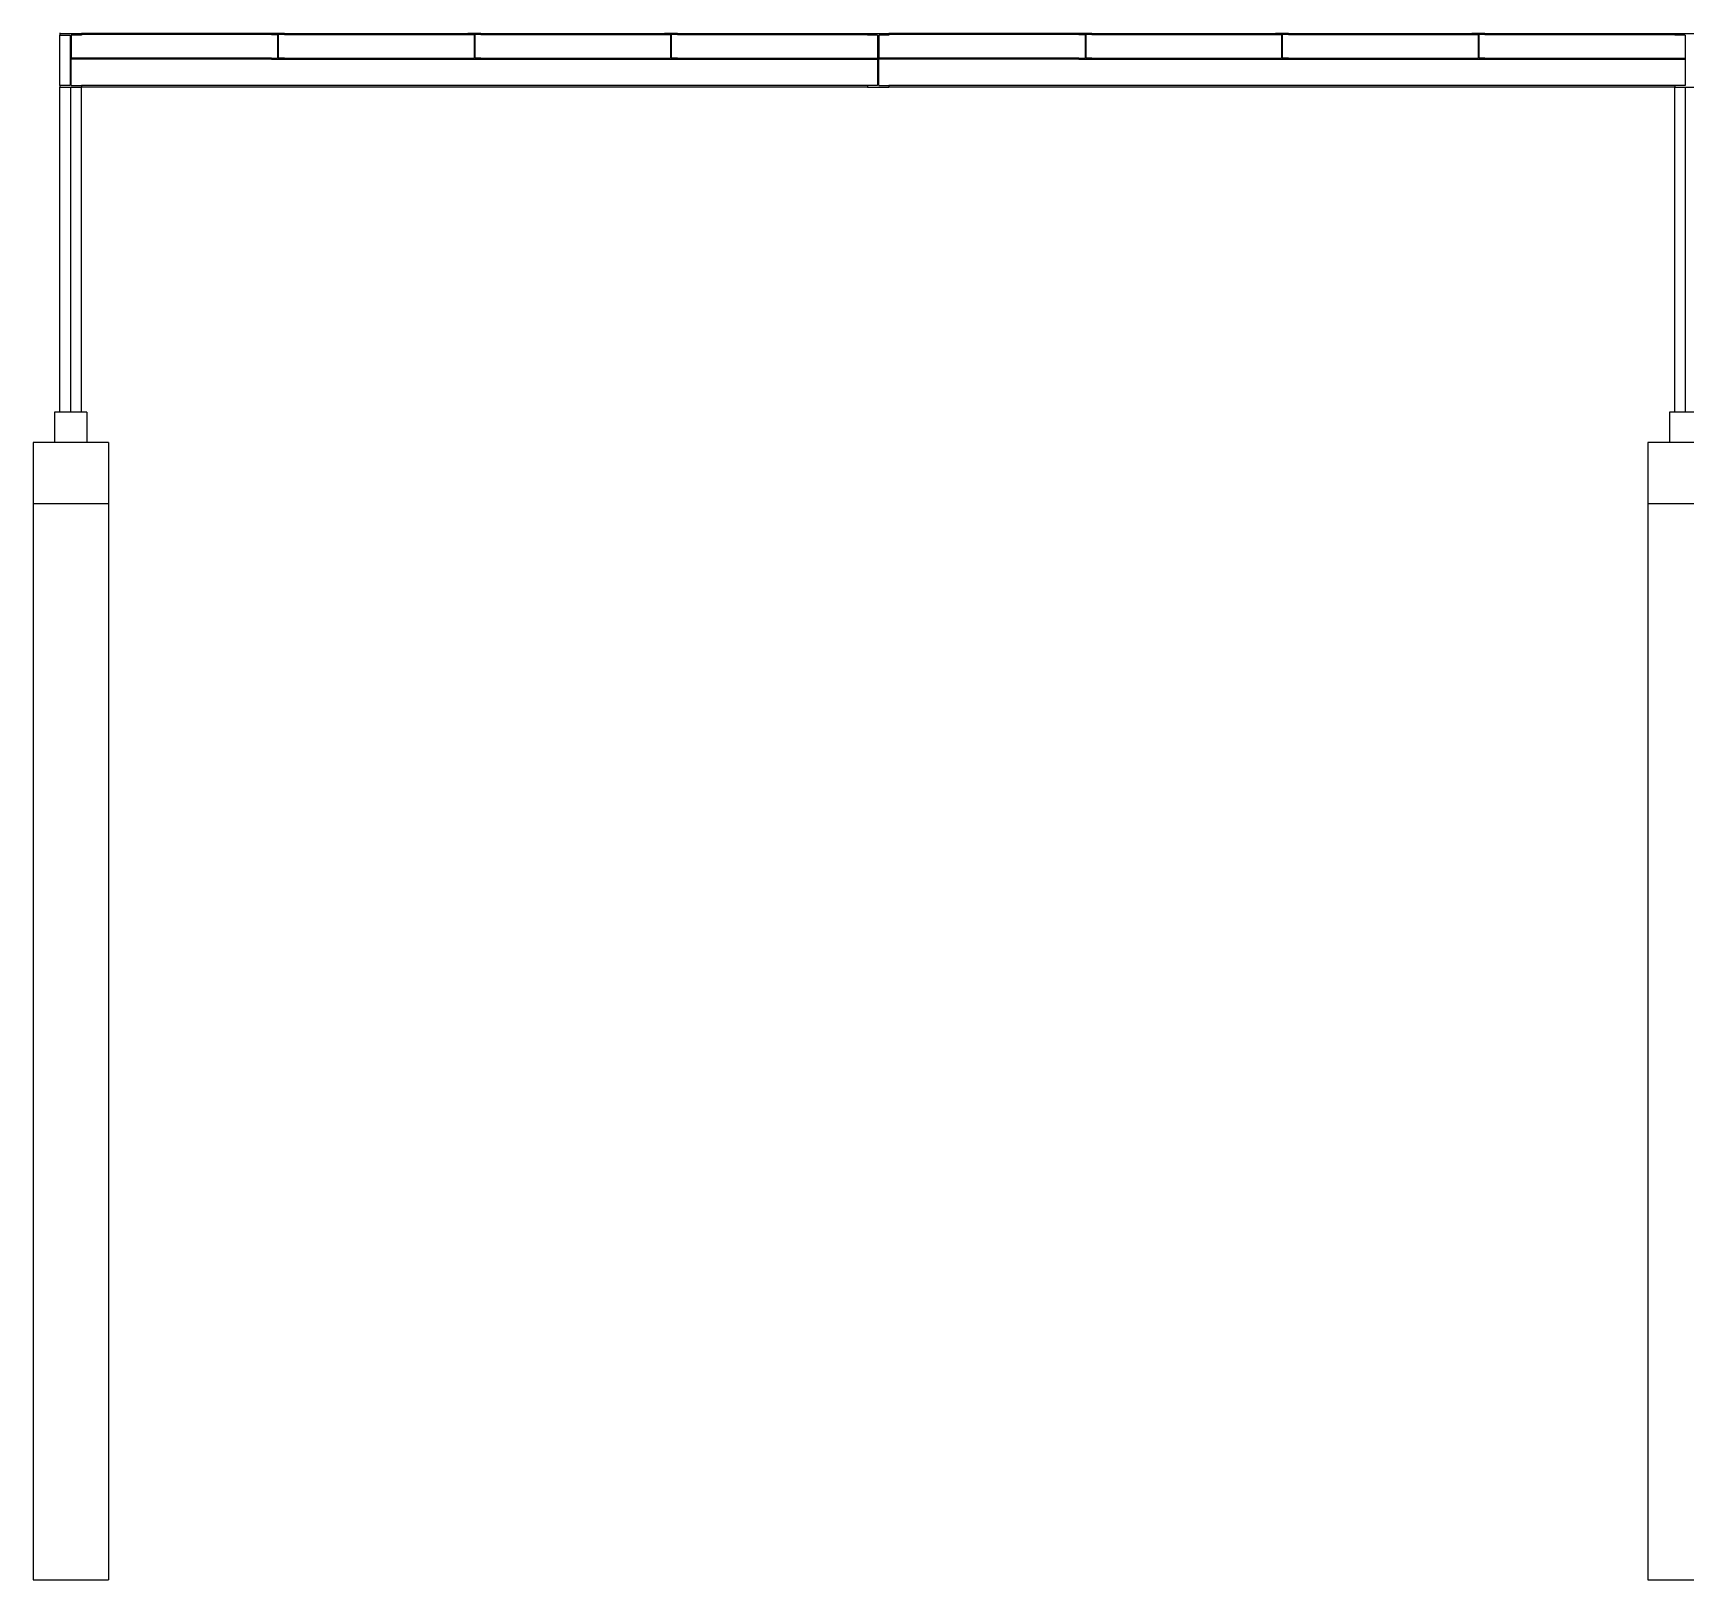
# Model space of a CAD drawing. Extents: x -44.9 to 40.7, y -13.4 to 11.8.
# Drawn here: x 5.03 to 20.38, y -13.37 to 1.01 of the extents above; entities that cross this region are included whole.
import ezdxf

# ---------------------------------------------------------------- set-up
doc = ezdxf.new("R2010")
doc.units = 0
doc.layers.get('0').update_dxf_attribs({"linetype": 'CONTINUOUS'})
doc.layers.add('SECTIONCUTEDGES', color=7, linetype='CONTINUOUS')

msp = doc.modelspace()

# ---------------------------------------------------------------- linework, layer by layer
for p, q in [((5.282, 1.008), (5.282, 1.002)), ((5.282, 1.008), (5.282, 1.002)), ((5.282, 0.518), (5.282, 0.986)), ((7.247, 1.002), (5.482, 1.002)), ((7.247, 0.992), (5.482, 0.992)), ((7.367, 1.002), (9.072, 1.002)), ((7.367, 0.992), (9.072, 0.992)), ((9.192, 1.002), (10.897, 1.002)), ((9.192, 0.992), (10.897, 0.992)), ((11.017, 1.002), (12.782, 1.002)), ((11.017, 0.992), (12.782, 0.992)), ((14.747, 1.002), (12.982, 1.002)), ((14.747, 0.992), (12.982, 0.992)), ((14.867, 1.002), (16.572, 1.002)), ((14.867, 0.992), (16.572, 0.992)), ((16.692, 1.002), (18.397, 1.002)), ((16.692, 0.992), (18.397, 0.992)), ((18.517, 1.002), (20.282, 1.002)), ((18.517, 0.992), (20.282, 0.992)), ((7.247, 0.772), (5.387, 0.772)), ((7.367, 0.772), (9.072, 0.772)), ((9.192, 0.772), (10.897, 0.772)), ((11.017, 0.772), (12.877, 0.772)), ((14.747, 0.772), (12.887, 0.772)), ((14.867, 0.772), (16.572, 0.772)), ((16.692, 0.772), (18.397, 0.772)), ((18.517, 0.772), (20.377, 0.772)), ((7.247, 0.762), (5.387, 0.762)), ((7.367, 0.762), (9.072, 0.762)), ((9.192, 0.762), (10.897, 0.762)), ((11.017, 0.762), (12.877, 0.762)), ((14.747, 0.762), (12.887, 0.762)), ((14.867, 0.762), (16.572, 0.762)), ((16.692, 0.762), (18.397, 0.762)), ((18.517, 0.762), (20.377, 0.762)), ((5.282, -2.517), (5.282, 0.502)), ((5.382, -2.517), (5.382, 0.502)), ((12.782, 0.518), (5.482, 0.518)), ((12.782, 0.502), (5.482, 0.502)), ((5.482, -2.517), (5.482, 0.502)), ((20.282, 0.518), (12.982, 0.518)), ((20.282, 0.502), (12.982, 0.502)), ((20.282, -2.517), (20.282, 0.502)), ((20.382, -2.517), (20.382, 0.502)), ((5.232, -2.517), (5.232, -2.798)), ((5.282, -2.517), (5.232, -2.517)), ((5.382, -2.517), (5.282, -2.517)), ((5.482, -2.517), (5.382, -2.517)), ((5.532, -2.517), (5.482, -2.517)), ((5.532, -2.517), (5.532, -2.798)), ((20.282, -2.517), (20.232, -2.517)), ((20.232, -2.517), (20.232, -2.798)), ((20.382, -2.517), (20.282, -2.517)), ((20.482, -2.517), (20.382, -2.517)), ((5.232, -2.798), (5.032, -2.798)), ((5.032, -2.798), (5.032, -3.368)), ((5.532, -2.798), (5.232, -2.798)), ((5.732, -2.798), (5.532, -2.798)), ((5.732, -2.798), (5.732, -3.368)), ((20.032, -2.798), (20.032, -3.368)), ((20.232, -2.798), (20.032, -2.798)), ((20.532, -2.798), (20.232, -2.798)), ((5.732, -3.368), (5.032, -3.368)), ((5.032, -3.368), (5.032, -13.368)), ((5.732, -3.368), (5.732, -13.368)), ((20.732, -3.368), (20.032, -3.368)), ((20.032, -3.368), (20.032, -13.368)), ((5.032, -13.368), (5.732, -13.368)), ((20.032, -13.368), (20.732, -13.368))]:
    msp.add_line(p, q)
at = {"layer": 'SECTIONCUTEDGES'}
for p, q in [((5.282, 1.002), (5.282, 0.986)), ((5.282, 1.002), (5.482, 1.002)), ((5.282, 0.986), (5.377, 0.986)), ((5.377, 0.986), (5.377, 0.518)), ((5.482, 0.986), (5.387, 0.986)), ((5.387, 0.986), (5.387, 0.772)), ((5.482, 1.002), (5.482, 0.992)), ((5.482, 0.992), (5.482, 0.986)), ((7.367, 1.002), (7.247, 1.002)), ((7.247, 1.002), (7.247, 0.992)), ((7.247, 0.992), (7.304, 0.992)), ((7.304, 0.992), (7.304, 0.772)), ((7.31, 0.992), (7.304, 0.992)), ((7.31, 0.992), (7.31, 0.772)), ((7.367, 0.992), (7.31, 0.992)), ((7.367, 1.002), (7.367, 0.992)), ((9.192, 1.002), (9.072, 1.002)), ((9.072, 1.002), (9.072, 0.992)), ((9.072, 0.992), (9.129, 0.992)), ((9.129, 0.992), (9.129, 0.772)), ((9.135, 0.992), (9.129, 0.992)), ((9.135, 0.992), (9.135, 0.772)), ((9.192, 0.992), (9.135, 0.992)), ((9.192, 1.002), (9.192, 0.992)), ((11.017, 1.002), (10.897, 1.002)), ((10.897, 1.002), (10.897, 0.992)), ((10.897, 0.992), (10.954, 0.992)), ((10.954, 0.992), (10.954, 0.772)), ((10.96, 0.992), (10.954, 0.992)), ((10.96, 0.992), (10.96, 0.772)), ((11.017, 0.992), (10.96, 0.992)), ((11.017, 1.002), (11.017, 0.992)), ((12.782, 1.002), (12.782, 0.992)), ((12.782, 1.002), (12.982, 1.002)), ((12.782, 0.986), (12.782, 0.992)), ((12.877, 0.986), (12.782, 0.986)), ((12.877, 0.986), (12.877, 0.772)), ((12.982, 0.986), (12.887, 0.986)), ((12.887, 0.986), (12.887, 0.772)), ((12.982, 1.002), (12.982, 0.992)), ((12.982, 0.992), (12.982, 0.986)), ((14.747, 1.002), (14.747, 0.992)), ((14.867, 1.002), (14.747, 1.002)), ((14.747, 0.992), (14.804, 0.992)), ((14.804, 0.992), (14.804, 0.772)), ((14.81, 0.992), (14.804, 0.992)), ((14.81, 0.992), (14.81, 0.772)), ((14.867, 0.992), (14.81, 0.992)), ((14.867, 1.002), (14.867, 0.992)), ((16.572, 1.002), (16.572, 0.992)), ((16.692, 1.002), (16.572, 1.002)), ((16.572, 0.992), (16.629, 0.992)), ((16.629, 0.992), (16.629, 0.772)), ((16.635, 0.992), (16.629, 0.992)), ((16.635, 0.992), (16.635, 0.772)), ((16.692, 0.992), (16.635, 0.992)), ((16.692, 1.002), (16.692, 0.992)), ((18.517, 1.002), (18.397, 1.002)), ((18.397, 1.002), (18.397, 0.992)), ((18.397, 0.992), (18.454, 0.992)), ((18.454, 0.992), (18.454, 0.772)), ((18.46, 0.992), (18.454, 0.992)), ((18.46, 0.992), (18.46, 0.772)), ((18.517, 0.992), (18.46, 0.992)), ((18.517, 1.002), (18.517, 0.992)), ((20.282, 1.002), (20.282, 0.992)), ((20.282, 1.002), (20.482, 1.002)), ((20.282, 0.986), (20.282, 0.992)), ((20.377, 0.986), (20.282, 0.986)), ((20.377, 0.986), (20.377, 0.772)), ((5.387, 0.772), (5.387, 0.762)), ((7.247, 0.772), (7.247, 0.762)), ((7.247, 0.772), (7.304, 0.772)), ((7.367, 0.772), (7.31, 0.772)), ((7.367, 0.772), (7.367, 0.762)), ((9.072, 0.772), (9.072, 0.762)), ((9.072, 0.772), (9.129, 0.772)), ((9.192, 0.772), (9.135, 0.772)), ((9.192, 0.772), (9.192, 0.762)), ((10.897, 0.772), (10.897, 0.762)), ((10.897, 0.772), (10.954, 0.772)), ((11.017, 0.772), (10.96, 0.772)), ((11.017, 0.772), (11.017, 0.762)), ((12.877, 0.772), (12.877, 0.762)), ((12.887, 0.772), (12.887, 0.762)), ((14.747, 0.772), (14.747, 0.762)), ((14.747, 0.772), (14.804, 0.772)), ((14.867, 0.772), (14.81, 0.772)), ((14.867, 0.772), (14.867, 0.762)), ((16.572, 0.772), (16.572, 0.762)), ((16.572, 0.772), (16.629, 0.772)), ((16.692, 0.772), (16.635, 0.772)), ((16.692, 0.772), (16.692, 0.762)), ((18.397, 0.772), (18.397, 0.762)), ((18.397, 0.772), (18.454, 0.772)), ((18.517, 0.772), (18.46, 0.772)), ((18.517, 0.772), (18.517, 0.762)), ((20.377, 0.772), (20.377, 0.762)), ((5.387, 0.518), (5.387, 0.762)), ((7.247, 0.762), (7.367, 0.762)), ((9.072, 0.762), (9.192, 0.762)), ((10.897, 0.762), (11.017, 0.762)), ((12.877, 0.762), (12.877, 0.518)), ((12.887, 0.518), (12.887, 0.762)), ((14.747, 0.762), (14.867, 0.762)), ((16.572, 0.762), (16.692, 0.762)), ((18.397, 0.762), (18.517, 0.762)), ((20.377, 0.762), (20.377, 0.518)), ((5.377, 0.518), (5.282, 0.518)), ((5.282, 0.518), (5.282, 0.502)), ((5.282, 0.502), (5.382, 0.502)), ((5.382, 0.502), (5.482, 0.502)), ((5.387, 0.518), (5.482, 0.518)), ((5.482, 0.518), (5.482, 0.502)), ((12.782, 0.518), (12.782, 0.502)), ((12.877, 0.518), (12.782, 0.518)), ((12.782, 0.502), (12.982, 0.502)), ((12.887, 0.518), (12.982, 0.518)), ((12.982, 0.518), (12.982, 0.502)), ((20.282, 0.518), (20.282, 0.502)), ((20.377, 0.518), (20.282, 0.518)), ((20.282, 0.502), (20.382, 0.502)), ((20.382, 0.502), (20.482, 0.502))]:
    msp.add_line(p, q, dxfattribs=at)

doc.saveas('drawing.dxf')
